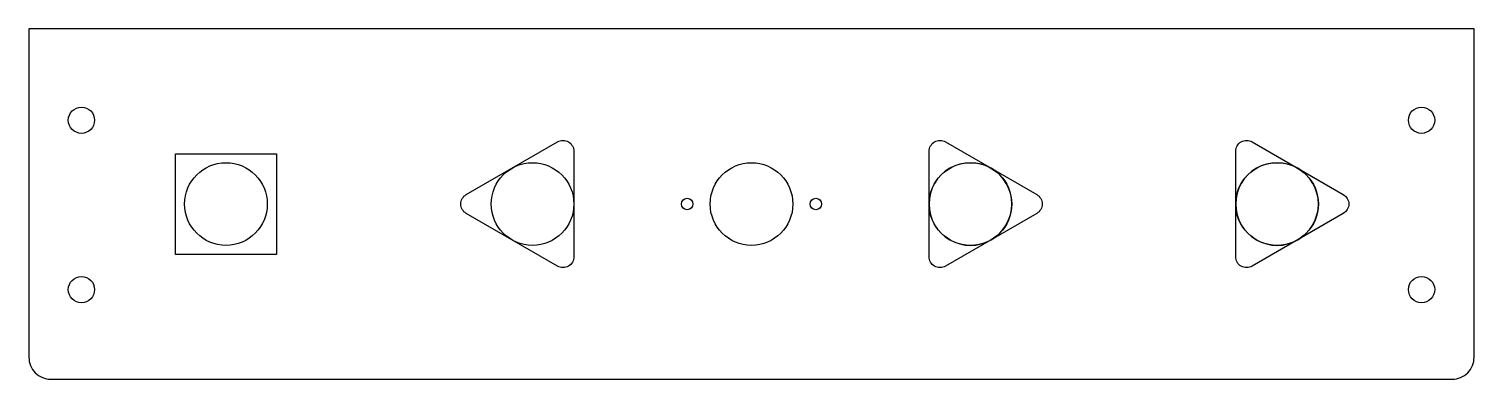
# Model space of a CAD drawing. Header units: inches. Extents: x -8.2 to 8.3, y -14.2 to -10.2.
import ezdxf

# ---------------------------------------------------------------- set-up
doc = ezdxf.new("R2010")
doc.units = ezdxf.units.IN
doc.layers.get('0').update_dxf_attribs({"linetype": 'CONTINUOUS'})

msp = doc.modelspace()

# ---------------------------------------------------------------- linework, layer by layer
for points in [[(-8.25, -13.985, 0.414214), (-8, -14.235), (8, -14.235, 0.414214), (8.25, -13.985), (8.25, -10.235), (-8.25, -10.235)], [(-2.215, -12.945), (-3.257, -12.343, -0.57735), (-3.257, -12.127), (-2.215, -11.525, -0.57735), (-2.028, -11.633), (-2.028, -12.837, -0.57735)], [(2.028, -12.837), (2.028, -11.633, -0.57735), (2.215, -11.525), (3.257, -12.127, -0.57735), (3.257, -12.343), (2.215, -12.945, -0.57735)], [(5.528, -12.837), (5.528, -11.633, -0.57735), (5.715, -11.525), (6.757, -12.127, -0.57735), (6.757, -12.343), (5.715, -12.945, -0.57735)], [(2.028, -12.235, 0.57735), (2.736, -12.644, 0.57735), (2.736, -11.826, 0.57735)], [(5.528, -12.235, 0.57735), (6.236, -12.644, 0.57735), (6.236, -11.826, 0.57735)]]:
    msp.add_lwpolyline(points, format="xyb", close=True)
msp.add_lwpolyline([(-6.575, -11.66), (-5.425, -11.66), (-5.425, -12.81), (-6.575, -12.81)], close=True)
for centre, radius in [((-7.65, -11.278), 0.15), ((7.65, -11.278), 0.15), ((-6, -12.235), 0.472), ((-6, -12.235), 0.472), ((-2.5, -12.235), 0.472), ((0, -12.235), 0.472), ((2.5, -12.235), 0.472), ((6, -12.235), 0.472), ((-0.735, -12.235), 0.065), ((0.735, -12.235), 0.065), ((-7.65, -13.213), 0.15), ((7.65, -13.213), 0.15)]:
    msp.add_circle(centre, radius)

doc.saveas('drawing.dxf')
